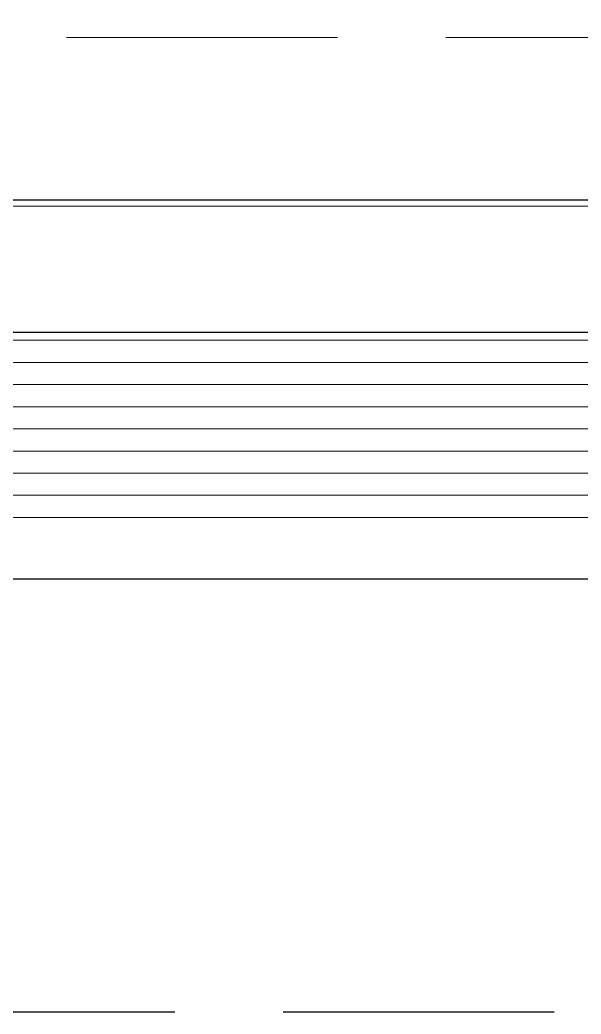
# Model space of a CAD drawing. Extents: x 3002737 to 4077523, y -995787 to -7267.
# Drawn here: x 3439011 to 3439529, y -901645 to -900727 of the extents above; entities that cross this region are included whole.
import ezdxf
from ezdxf.xclip import XClip

# ---------------------------------------------------------------- set-up
doc = ezdxf.new("R2010")
doc.units = 0
doc.header["$LTSCALE"] = 1000
doc.header["$MEASUREMENT"] = 0
doc.header["$XCLIPFRAME"] = 2
doc.linetypes.add('DASH', pattern=[0.35, 0.25, -0.1])
doc.linetypes.add('DOTE', pattern=[2.42, 2, -0.2, 0.02, -0.2])
doc.layers.get('0').update_dxf_attribs({"linetype": 'CONTINUOUS'})
for name, color, linetype in [('!!电气', 1, 'CONTINUOUS'), ('卫生间', 6, 'CONTINUOUS'), ('看线', 185, 'CONTINUOUS')]:
    doc.layers.add(name, color=color, linetype=linetype)
for name, color, linetype, lineweight in [('DOTE', 19, 'DOTE', 9), ('平面-看线', 252, 'CONTINUOUS', 15), ('平面-空调预留孔', 252, 'CONTINUOUS', 15)]:
    doc.layers.add(name, color=color, linetype=linetype, lineweight=lineweight)

# ---------------------------------------------------------------- blocks, each defined once
blk = doc.blocks.new('A$C74D73064')
at = {"layer": 'DOTE', "color": 252}
blk.add_line((72980.04, 54519.26), (72980.04, 8148.88), dxfattribs=at)
blk = doc.blocks.new('A$C7B1F0EBE')
at = {"color": 252}
ref = blk.add_blockref('A$C74D73064', (-53512.96, -33807.69), dxfattribs=at)
XClip(ref).set_block_clipping_path([(63315.4263309771, 50772.2529092039), (117315.4131985184, 70272.2529080271)])
blk = doc.blocks.new('A$C148B7D8E')
at = {"layer": '卫生间', "color": 252, "linetype": 'DASH'}
blk.add_lwpolyline([(16100, 14000), (16100, 15400), (7700, 15400), (7700, 10800), (7300, 10800), (7300, 10000), (900, 10000), (900, 9000.02), (-900, 9000.02), (-900, -900), (1750, -900), (1750, -2100), (23450, -2100), (23450, -900), (25100, -900)], dxfattribs=at)
blk = doc.blocks.new('gdgdgdrgdfsfs')
at = {"layer": '平面-空调预留孔', "color": 252}
for p, q in [((703030.02, 763961.62), (701455.02, 763961.62)), ((703023.86, 763845.19), (701461.18, 763845.19)), ((703023.86, 763844.89), (701461.18, 763844.89)), ((703023.86, 763837.79), (701461.18, 763837.79)), ((703026.17, 763817.33), (701458.87, 763817.33)), ((703026.17, 763796.87), (701458.87, 763796.87)), ((703026.17, 763776.42), (701458.87, 763776.42)), ((703026.17, 763755.96), (701458.87, 763755.96)), ((703026.17, 763735.5), (701458.87, 763735.5)), ((703026.17, 763715.04), (701458.87, 763715.04)), ((703026.17, 763694.59), (701458.87, 763694.59)), ((703026.17, 763674.13), (701458.87, 763674.13))]:
    blk.add_line(p, q, dxfattribs=at)
blk = doc.blocks.new('A$C5F341E43')
at = {"layer": '平面-看线', "color": 252, "linetype": 'DASH'}
blk.add_lwpolyline([(8350, -100), (3700, -100)], dxfattribs=at)
at = {"layer": '看线', "color": 252, "ltscale": 0.5}
for points in [[(3750, -250), (8350, -250)], [(6350, -250), (6350, -600), (8350, -600), (8350, -250)]]:
    blk.add_lwpolyline(points, dxfattribs=at)
at = {"color": 252}
blk.add_blockref('A$C148B7D8E', (-100, 1100), dxfattribs=at)
at = {"layer": '平面-空调预留孔', "color": 252, "xscale": -1}
blk.add_blockref('gdgdgdrgdfsfs', (709592.52, -764217.56), dxfattribs=at)

msp = doc.modelspace()

# ---------------------------------------------------------------- block references
at = {"layer": '!!电气'}
for name, p in [('A$C7B1F0EBE', (3419851.79, -875986.57)), ('A$C5F341E43', (3431654.26, -900643.17))]:
    msp.add_blockref(name, p, dxfattribs=at)

doc.saveas('drawing.dxf')
